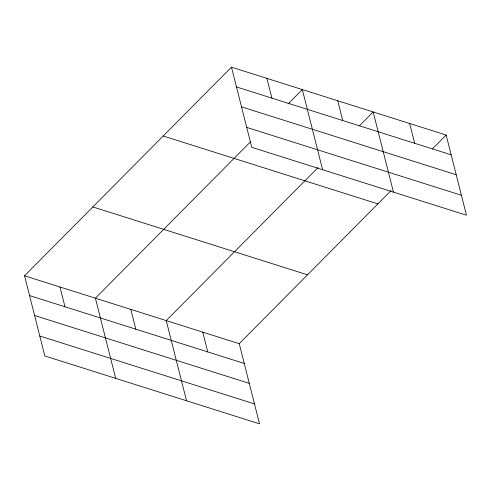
<?xml version="1.0" encoding="UTF-8"?>
<svg xmlns="http://www.w3.org/2000/svg" width="491" height="491" viewBox="0 0 491 491"><rect width="100%" height="100%" fill="white"/><g stroke="black" fill="none" stroke-linecap="round" stroke-linejoin="round"><path stroke-width="0.74" d="M24.55 275.795L239.24 343.675L259.524 423.837L44.834 355.957L24.55 275.795L231.476 67.163L446.166 135.043L466.45 215.205L251.76 147.325L231.476 67.163M250.447 141.868L95.395 298.19L115.68 378.358M288.033 103.975L302.327 89.565L322.612 169.726M318.119 167.468L166.246 320.592L186.531 400.76M359.406 125.837L373.172 111.96L393.457 192.128M239.24 343.675L391.112 190.551M432.399 148.92L446.166 135.043M236.484 86.938L451.168 154.818M241.523 106.866L456.213 174.747M246.721 127.396L461.405 195.277M163.19 136.007L377.88 203.888M92.836 206.944L307.526 274.825M29.552 295.57L244.242 363.45M34.597 315.498L249.287 383.379M39.789 336.028L254.479 403.909M409.666 123.505L414.674 143.28M337.747 100.765L342.755 120.541M266.901 78.364L271.904 98.139M202.74 332.131L207.742 351.906M130.821 309.391L135.823 329.166M59.976 286.99L64.978 306.771"/></g></svg>
